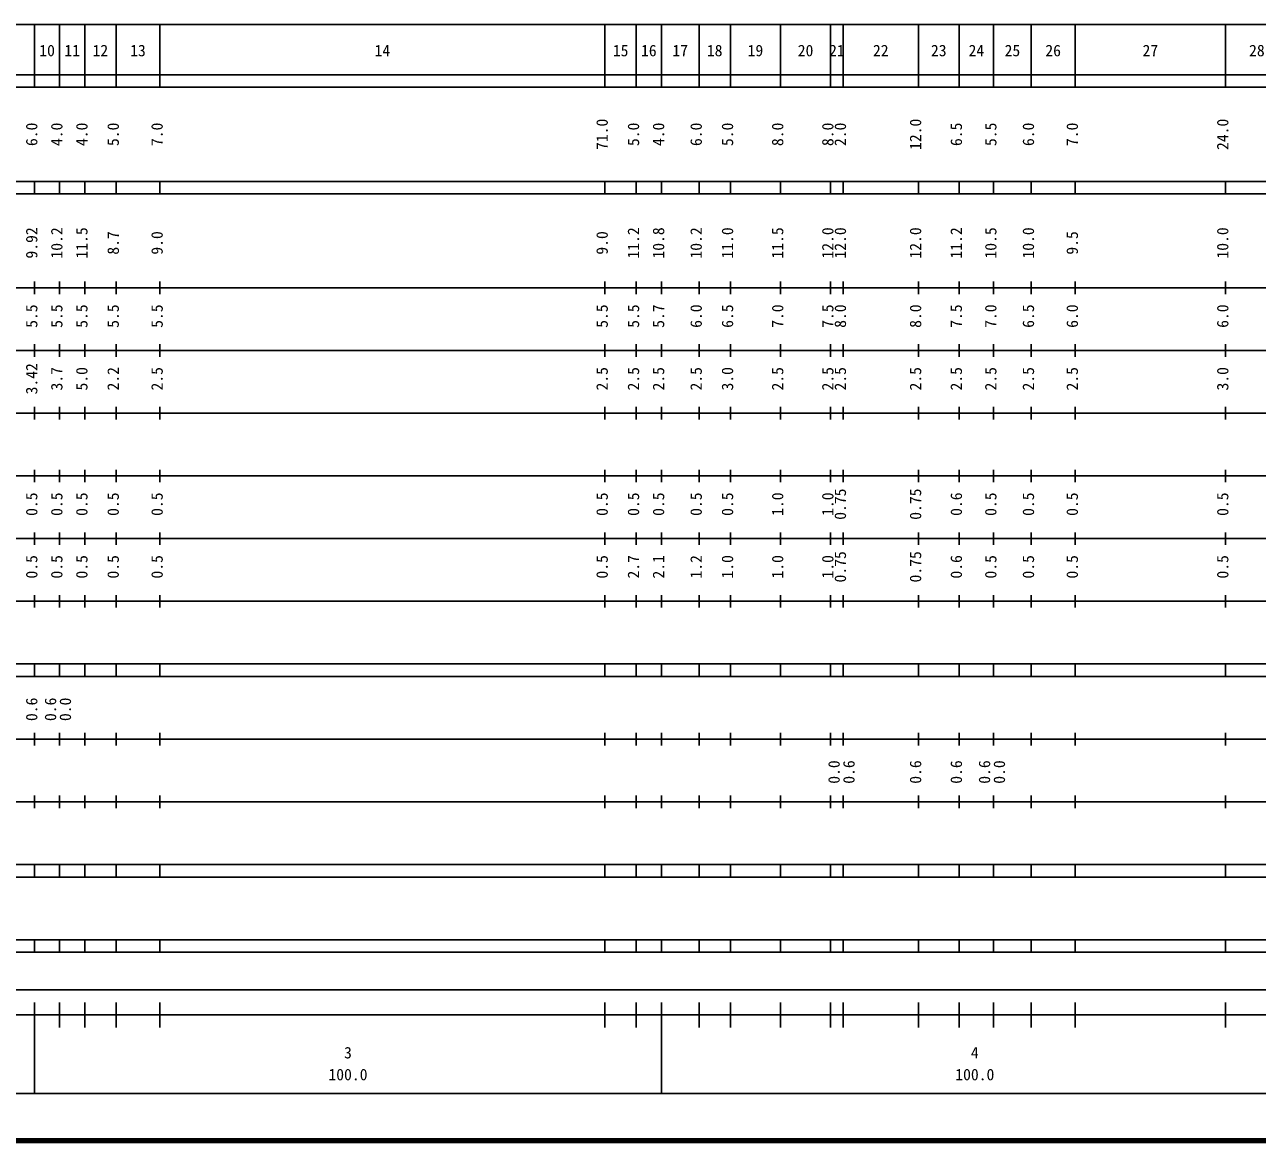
# Model space of a CAD drawing. Units: millimetres on the paper, enlarged 1000 times. Extents: x 40000 to 680000, y 20000 to 380000.
# Drawn here: x 266422 to 463072, y 20000 to 198000 of the extents above; entities that cross this region are included whole.
import ezdxf
from ezdxf.enums import TextEntityAlignment as Align

# ---------------------------------------------------------------- set-up
doc = ezdxf.new("R2010")
doc.units = ezdxf.units.MM
doc.header["$LTSCALE"] = 1000
doc.layers.add('M-TTL', color=2, linetype='Continuous', lineweight=140)
doc.layers.add('M-TTL-BAND', color=7, linetype='Continuous', lineweight=25)
doc.styles.add('ＭＳ ゴシック', font='')
doc.styles.get('ＭＳ ゴシック').set_extended_font_data('MS Gothic')

msp = doc.modelspace()

# ---------------------------------------------------------------- linework, layer by layer
at = {"layer": 'M-TTL'}
msp.add_line((40000, 20000), (680000, 20000), dxfattribs=at)
at = {"layer": 'M-TTL-BAND'}
for p, q in [((68000, 198000), (579000, 198000)), ((268000, 188000), (268000, 198000)), ((272000, 188000), (272000, 198000)), ((276000, 188000), (276000, 198000)), ((281000, 188000), (281000, 198000)), ((288000, 188000), (288000, 198000)), ((359000, 188000), (359000, 198000)), ((364000, 188000), (364000, 198000)), ((368000, 188000), (368000, 198000)), ((374000, 188000), (374000, 198000)), ((379000, 188000), (379000, 198000)), ((387000, 188000), (387000, 198000)), ((395000, 188000), (395000, 198000)), ((397000, 188000), (397000, 198000)), ((409000, 188000), (409000, 198000)), ((415500, 188000), (415500, 198000)), ((421000, 188000), (421000, 198000)), ((427000, 188000), (427000, 198000)), ((434000, 188000), (434000, 198000)), ((458000, 188000), (458000, 198000)), ((40000, 190000), (579000, 190000)), ((40000, 188000), (579000, 188000)), ((40000, 173000), (579000, 173000)), ((268000, 171000), (268000, 173000)), ((272000, 171000), (272000, 173000)), ((276000, 171000), (276000, 173000)), ((281000, 171000), (281000, 173000)), ((288000, 171000), (288000, 173000)), ((359000, 171000), (359000, 173000)), ((364000, 171000), (364000, 173000)), ((368000, 171000), (368000, 173000)), ((374000, 171000), (374000, 173000)), ((379000, 171000), (379000, 173000)), ((387000, 171000), (387000, 173000)), ((395000, 171000), (395000, 173000)), ((397000, 171000), (397000, 173000)), ((409000, 171000), (409000, 173000)), ((415500, 171000), (415500, 173000)), ((421000, 171000), (421000, 173000)), ((427000, 171000), (427000, 173000)), ((434000, 171000), (434000, 173000)), ((458000, 171000), (458000, 173000)), ((40000, 171000), (579000, 171000)), ((40000, 156000), (579000, 156000)), ((268000, 155000), (268000, 157000)), ((272000, 155000), (272000, 157000)), ((276000, 155000), (276000, 157000)), ((281000, 155000), (281000, 157000)), ((288000, 155000), (288000, 157000)), ((359000, 155000), (359000, 157000)), ((364000, 155000), (364000, 157000)), ((368000, 155000), (368000, 157000)), ((374000, 155000), (374000, 157000)), ((379000, 155000), (379000, 157000)), ((387000, 155000), (387000, 157000)), ((395000, 155000), (395000, 157000)), ((397000, 155000), (397000, 157000)), ((409000, 155000), (409000, 157000)), ((415500, 155000), (415500, 157000)), ((421000, 155000), (421000, 157000)), ((427000, 155000), (427000, 157000)), ((434000, 155000), (434000, 157000)), ((458000, 155000), (458000, 157000)), ((46000, 146000), (579000, 146000)), ((268000, 145000), (268000, 147000)), ((272000, 145000), (272000, 147000)), ((276000, 145000), (276000, 147000)), ((281000, 145000), (281000, 147000)), ((288000, 145000), (288000, 147000)), ((359000, 145000), (359000, 147000)), ((364000, 145000), (364000, 147000)), ((368000, 145000), (368000, 147000)), ((374000, 145000), (374000, 147000)), ((379000, 145000), (379000, 147000)), ((387000, 145000), (387000, 147000)), ((395000, 145000), (395000, 147000)), ((397000, 145000), (397000, 147000)), ((409000, 145000), (409000, 147000)), ((415500, 145000), (415500, 147000)), ((421000, 145000), (421000, 147000)), ((427000, 145000), (427000, 147000)), ((434000, 145000), (434000, 147000)), ((458000, 145000), (458000, 147000)), ((52000, 136000), (579000, 136000)), ((268000, 135000), (268000, 137000)), ((272000, 135000), (272000, 137000)), ((276000, 135000), (276000, 137000)), ((281000, 135000), (281000, 137000)), ((288000, 135000), (288000, 137000)), ((359000, 135000), (359000, 137000)), ((364000, 135000), (364000, 137000)), ((368000, 135000), (368000, 137000)), ((374000, 135000), (374000, 137000)), ((379000, 135000), (379000, 137000)), ((387000, 135000), (387000, 137000)), ((395000, 135000), (395000, 137000)), ((397000, 135000), (397000, 137000)), ((409000, 135000), (409000, 137000)), ((415500, 135000), (415500, 137000)), ((421000, 135000), (421000, 137000)), ((427000, 135000), (427000, 137000)), ((434000, 135000), (434000, 137000)), ((458000, 135000), (458000, 137000)), ((46000, 126000), (579000, 126000)), ((268000, 125000), (268000, 127000)), ((272000, 125000), (272000, 127000)), ((276000, 125000), (276000, 127000)), ((281000, 125000), (281000, 127000)), ((288000, 125000), (288000, 127000)), ((359000, 125000), (359000, 127000)), ((364000, 125000), (364000, 127000)), ((368000, 125000), (368000, 127000)), ((374000, 125000), (374000, 127000)), ((379000, 125000), (379000, 127000)), ((387000, 125000), (387000, 127000)), ((395000, 125000), (395000, 127000)), ((397000, 125000), (397000, 127000)), ((409000, 125000), (409000, 127000)), ((415500, 125000), (415500, 127000)), ((421000, 125000), (421000, 127000)), ((427000, 125000), (427000, 127000)), ((434000, 125000), (434000, 127000)), ((458000, 125000), (458000, 127000)), ((268000, 115000), (268000, 117000)), ((272000, 115000), (272000, 117000)), ((276000, 115000), (276000, 117000)), ((281000, 115000), (281000, 117000)), ((288000, 115000), (288000, 117000)), ((359000, 115000), (359000, 117000)), ((364000, 115000), (364000, 117000)), ((368000, 115000), (368000, 117000)), ((374000, 115000), (374000, 117000)), ((379000, 115000), (379000, 117000)), ((387000, 115000), (387000, 117000)), ((395000, 115000), (395000, 117000)), ((397000, 115000), (397000, 117000)), ((409000, 115000), (409000, 117000)), ((415500, 115000), (415500, 117000)), ((421000, 115000), (421000, 117000)), ((427000, 115000), (427000, 117000)), ((434000, 115000), (434000, 117000)), ((458000, 115000), (458000, 117000)), ((52000, 116000), (579000, 116000)), ((268000, 105000), (268000, 107000)), ((272000, 105000), (272000, 107000)), ((276000, 105000), (276000, 107000)), ((281000, 105000), (281000, 107000)), ((288000, 105000), (288000, 107000)), ((359000, 105000), (359000, 107000)), ((364000, 105000), (364000, 107000)), ((368000, 105000), (368000, 107000)), ((374000, 105000), (374000, 107000)), ((379000, 105000), (379000, 107000)), ((387000, 105000), (387000, 107000)), ((395000, 105000), (395000, 107000)), ((397000, 105000), (397000, 107000)), ((409000, 105000), (409000, 107000)), ((415500, 105000), (415500, 107000)), ((421000, 105000), (421000, 107000)), ((427000, 105000), (427000, 107000)), ((434000, 105000), (434000, 107000)), ((458000, 105000), (458000, 107000)), ((46000, 106000), (579000, 106000)), ((40000, 96000), (579000, 96000)), ((268000, 94000), (268000, 96000)), ((272000, 94000), (272000, 96000)), ((276000, 94000), (276000, 96000)), ((281000, 94000), (281000, 96000)), ((288000, 94000), (288000, 96000)), ((359000, 94000), (359000, 96000)), ((364000, 94000), (364000, 96000)), ((368000, 94000), (368000, 96000)), ((374000, 94000), (374000, 96000)), ((379000, 94000), (379000, 96000)), ((387000, 94000), (387000, 96000)), ((395000, 94000), (395000, 96000)), ((397000, 94000), (397000, 96000)), ((409000, 94000), (409000, 96000)), ((415500, 94000), (415500, 96000)), ((421000, 94000), (421000, 96000)), ((427000, 94000), (427000, 96000)), ((434000, 94000), (434000, 96000)), ((458000, 94000), (458000, 96000)), ((40000, 94000), (579000, 94000)), ((268000, 83000), (268000, 85000)), ((272000, 83000), (272000, 85000)), ((276000, 83000), (276000, 85000)), ((281000, 83000), (281000, 85000)), ((288000, 83000), (288000, 85000)), ((359000, 83000), (359000, 85000)), ((364000, 83000), (364000, 85000)), ((368000, 83000), (368000, 85000)), ((374000, 83000), (374000, 85000)), ((379000, 83000), (379000, 85000)), ((387000, 83000), (387000, 85000)), ((395000, 83000), (395000, 85000)), ((397000, 83000), (397000, 85000)), ((409000, 83000), (409000, 85000)), ((415500, 83000), (415500, 85000)), ((421000, 83000), (421000, 85000)), ((427000, 83000), (427000, 85000)), ((434000, 83000), (434000, 85000)), ((458000, 83000), (458000, 85000)), ((49000, 84000), (579000, 84000)), ((268000, 73000), (268000, 75000)), ((272000, 73000), (272000, 75000)), ((276000, 73000), (276000, 75000)), ((281000, 73000), (281000, 75000)), ((288000, 73000), (288000, 75000)), ((359000, 73000), (359000, 75000)), ((364000, 73000), (364000, 75000)), ((368000, 73000), (368000, 75000)), ((374000, 73000), (374000, 75000)), ((379000, 73000), (379000, 75000)), ((387000, 73000), (387000, 75000)), ((395000, 73000), (395000, 75000)), ((397000, 73000), (397000, 75000)), ((409000, 73000), (409000, 75000)), ((415500, 73000), (415500, 75000)), ((421000, 73000), (421000, 75000)), ((427000, 73000), (427000, 75000)), ((434000, 73000), (434000, 75000)), ((458000, 73000), (458000, 75000)), ((40000, 74000), (579000, 74000)), ((40000, 64000), (579000, 64000)), ((268000, 62000), (268000, 64000)), ((272000, 62000), (272000, 64000)), ((276000, 62000), (276000, 64000)), ((281000, 62000), (281000, 64000)), ((288000, 62000), (288000, 64000)), ((359000, 62000), (359000, 64000)), ((364000, 62000), (364000, 64000)), ((368000, 62000), (368000, 64000)), ((374000, 62000), (374000, 64000)), ((379000, 62000), (379000, 64000)), ((387000, 62000), (387000, 64000)), ((395000, 62000), (395000, 64000)), ((397000, 62000), (397000, 64000)), ((409000, 62000), (409000, 64000)), ((415500, 62000), (415500, 64000)), ((421000, 62000), (421000, 64000)), ((427000, 62000), (427000, 64000)), ((434000, 62000), (434000, 64000)), ((458000, 62000), (458000, 64000)), ((40000, 62000), (579000, 62000)), ((40000, 52000), (579000, 52000)), ((268000, 50000), (268000, 52000)), ((272000, 50000), (272000, 52000)), ((276000, 50000), (276000, 52000)), ((281000, 50000), (281000, 52000)), ((288000, 50000), (288000, 52000)), ((359000, 50000), (359000, 52000)), ((364000, 50000), (364000, 52000)), ((368000, 50000), (368000, 52000)), ((374000, 50000), (374000, 52000)), ((379000, 50000), (379000, 52000)), ((387000, 50000), (387000, 52000)), ((395000, 50000), (395000, 52000)), ((397000, 50000), (397000, 52000)), ((409000, 50000), (409000, 52000)), ((415500, 50000), (415500, 52000)), ((421000, 50000), (421000, 52000)), ((427000, 50000), (427000, 52000)), ((434000, 50000), (434000, 52000)), ((458000, 50000), (458000, 52000)), ((40000, 50000), (579000, 50000)), ((71000, 44000), (565000, 44000)), ((268000, 27500), (268000, 42000)), ((272000, 38000), (272000, 42000)), ((276000, 38000), (276000, 42000)), ((281000, 38000), (281000, 42000)), ((288000, 38000), (288000, 42000)), ((359000, 38000), (359000, 42000)), ((364000, 38000), (364000, 42000)), ((368000, 27500), (368000, 42000)), ((374000, 38000), (374000, 42000)), ((379000, 38000), (379000, 42000)), ((387000, 38000), (387000, 42000)), ((395000, 38000), (395000, 42000)), ((397000, 38000), (397000, 42000)), ((409000, 38000), (409000, 42000)), ((415500, 38000), (415500, 42000)), ((421000, 38000), (421000, 42000)), ((427000, 38000), (427000, 42000)), ((434000, 38000), (434000, 42000)), ((458000, 38000), (458000, 42000)), ((40000, 40000), (579000, 40000)), ((68000, 27500), (579000, 27500))]:
    msp.add_line(p, q, dxfattribs=at)

# ---------------------------------------------------------------- texts
at = {"layer": 'M-TTL-BAND', "style": 'ＭＳ ゴシック'}
for s, p in [('10', (270000, 192405)), ('11', (274000, 192405)), ('12', (278500, 192405)), ('13', (284500, 192405)), ('14', (323500, 192405)), ('15', (361500, 192405)), ('16', (366000, 192405)), ('17', (371000, 192405)), ('18', (376500, 192405)), ('19', (383000, 192405)), ('20', (391000, 192405)), ('21', (396000, 192405)), ('22', (403000, 192405)), ('23', (412250, 192405)), ('24', (418250, 192405)), ('25', (424000, 192405)), ('26', (430500, 192405)), ('27', (446000, 192405)), ('28', (463000, 192405)), ('3', (318000, 32523)), ('4', (418000, 32523)), ('100.0', (318000, 29033)), ('100.0', (418000, 29033))]:
    msp.add_text(s, height=1833, dxfattribs=at).set_placement(p, align=Align.BOTTOM_CENTER)
for s, p in [('6.0', (269000, 180500)), ('4.0', (273000, 180500)), ('4.0', (277000, 180500)), ('5.0', (282000, 180500)), ('7.0', (289000, 180500)), ('71.0', (360000, 180500)), ('5.0', (365000, 180500)), ('4.0', (369000, 180500)), ('6.0', (375000, 180500)), ('5.0', (380000, 180500)), ('8.0', (388000, 180500)), ('8.0', (396000, 180500)), ('2.0', (398000, 180500)), ('12.0', (410000, 180500)), ('6.5', (416500, 180500)), ('5.5', (422000, 180500)), ('6.0', (428000, 180500)), ('7.0', (435000, 180500)), ('24.0', (459000, 180500)), ('9.92', (269000, 163174)), ('10.2', (273000, 163174)), ('11.5', (277000, 163174)), ('11.2', (365000, 163174)), ('10.8', (369000, 163174)), ('10.2', (375000, 163174)), ('11.0', (380000, 163174)), ('11.5', (388000, 163174)), ('12.0', (396000, 163174)), ('12.0', (398000, 163174)), ('12.0', (410000, 163174)), ('11.2', (416500, 163174)), ('10.5', (422000, 163174)), ('10.0', (428000, 163174)), ('10.0', (459000, 163174)), ('8.7', (282000, 163174)), ('9.0', (289000, 163174)), ('9.0', (360000, 163174)), ('9.5', (435000, 163174)), ('5.5', (269000, 151500)), ('5.5', (273000, 151500)), ('5.5', (277000, 151500)), ('5.5', (282000, 151500)), ('5.5', (289000, 151500)), ('5.5', (360000, 151500)), ('5.5', (365000, 151500)), ('5.7', (369000, 151500)), ('6.0', (375000, 151500)), ('6.5', (380000, 151500)), ('7.0', (388000, 151500)), ('7.5', (396000, 151500)), ('8.0', (398000, 151500)), ('8.0', (410000, 151500)), ('7.5', (416500, 151500)), ('7.0', (422000, 151500)), ('6.5', (428000, 151500)), ('6.0', (435000, 151500)), ('6.0', (459000, 151500)), ('3.42', (269000, 141500)), ('3.7', (273000, 141500)), ('5.0', (277000, 141500)), ('2.2', (282000, 141500)), ('2.5', (289000, 141500)), ('2.5', (360000, 141500)), ('2.5', (365000, 141500)), ('2.5', (369000, 141500)), ('2.5', (375000, 141500)), ('3.0', (380000, 141500)), ('2.5', (388000, 141500)), ('2.5', (396000, 141500)), ('2.5', (398000, 141500)), ('2.5', (410000, 141500)), ('2.5', (416500, 141500)), ('2.5', (422000, 141500)), ('2.5', (428000, 141500)), ('2.5', (435000, 141500)), ('3.0', (459000, 141500)), ('0.5', (269000, 121500)), ('0.5', (273000, 121500)), ('0.5', (277000, 121500)), ('0.5', (282000, 121500)), ('0.5', (289000, 121500)), ('0.5', (360000, 121500)), ('0.5', (365000, 121500)), ('0.5', (369000, 121500)), ('0.5', (375000, 121500)), ('0.5', (380000, 121500)), ('1.0', (388000, 121500)), ('1.0', (396000, 121500)), ('0.75', (398000, 121500)), ('0.75', (410000, 121500)), ('0.6', (416500, 121500)), ('0.5', (422000, 121500)), ('0.5', (428000, 121500)), ('0.5', (435000, 121500)), ('0.5', (459000, 121500)), ('0.5', (269000, 111500)), ('0.5', (273000, 111500)), ('0.5', (277000, 111500)), ('0.5', (282000, 111500)), ('0.5', (289000, 111500)), ('0.5', (360000, 111500)), ('2.7', (365000, 111500)), ('2.1', (369000, 111500)), ('1.2', (375000, 111500)), ('1.0', (380000, 111500)), ('1.0', (388000, 111500)), ('1.0', (396000, 111500)), ('0.75', (398000, 111500)), ('0.75', (410000, 111500)), ('0.6', (416500, 111500)), ('0.5', (422000, 111500)), ('0.5', (428000, 111500)), ('0.5', (435000, 111500)), ('0.5', (459000, 111500)), ('0.6', (269000, 88764)), ('0.6', (272000, 88764)), ('0.0', (274370, 88764)), ('0.0', (397000, 78764)), ('0.6', (399370, 78764)), ('0.6', (410000, 78764)), ('0.6', (416500, 78764)), ('0.6', (421000, 78764)), ('0.0', (423370, 78764))]:
    msp.add_text(s, height=1833, rotation=90, dxfattribs=at).set_placement(p, align=Align.BOTTOM_CENTER)

doc.saveas('drawing.dxf')
